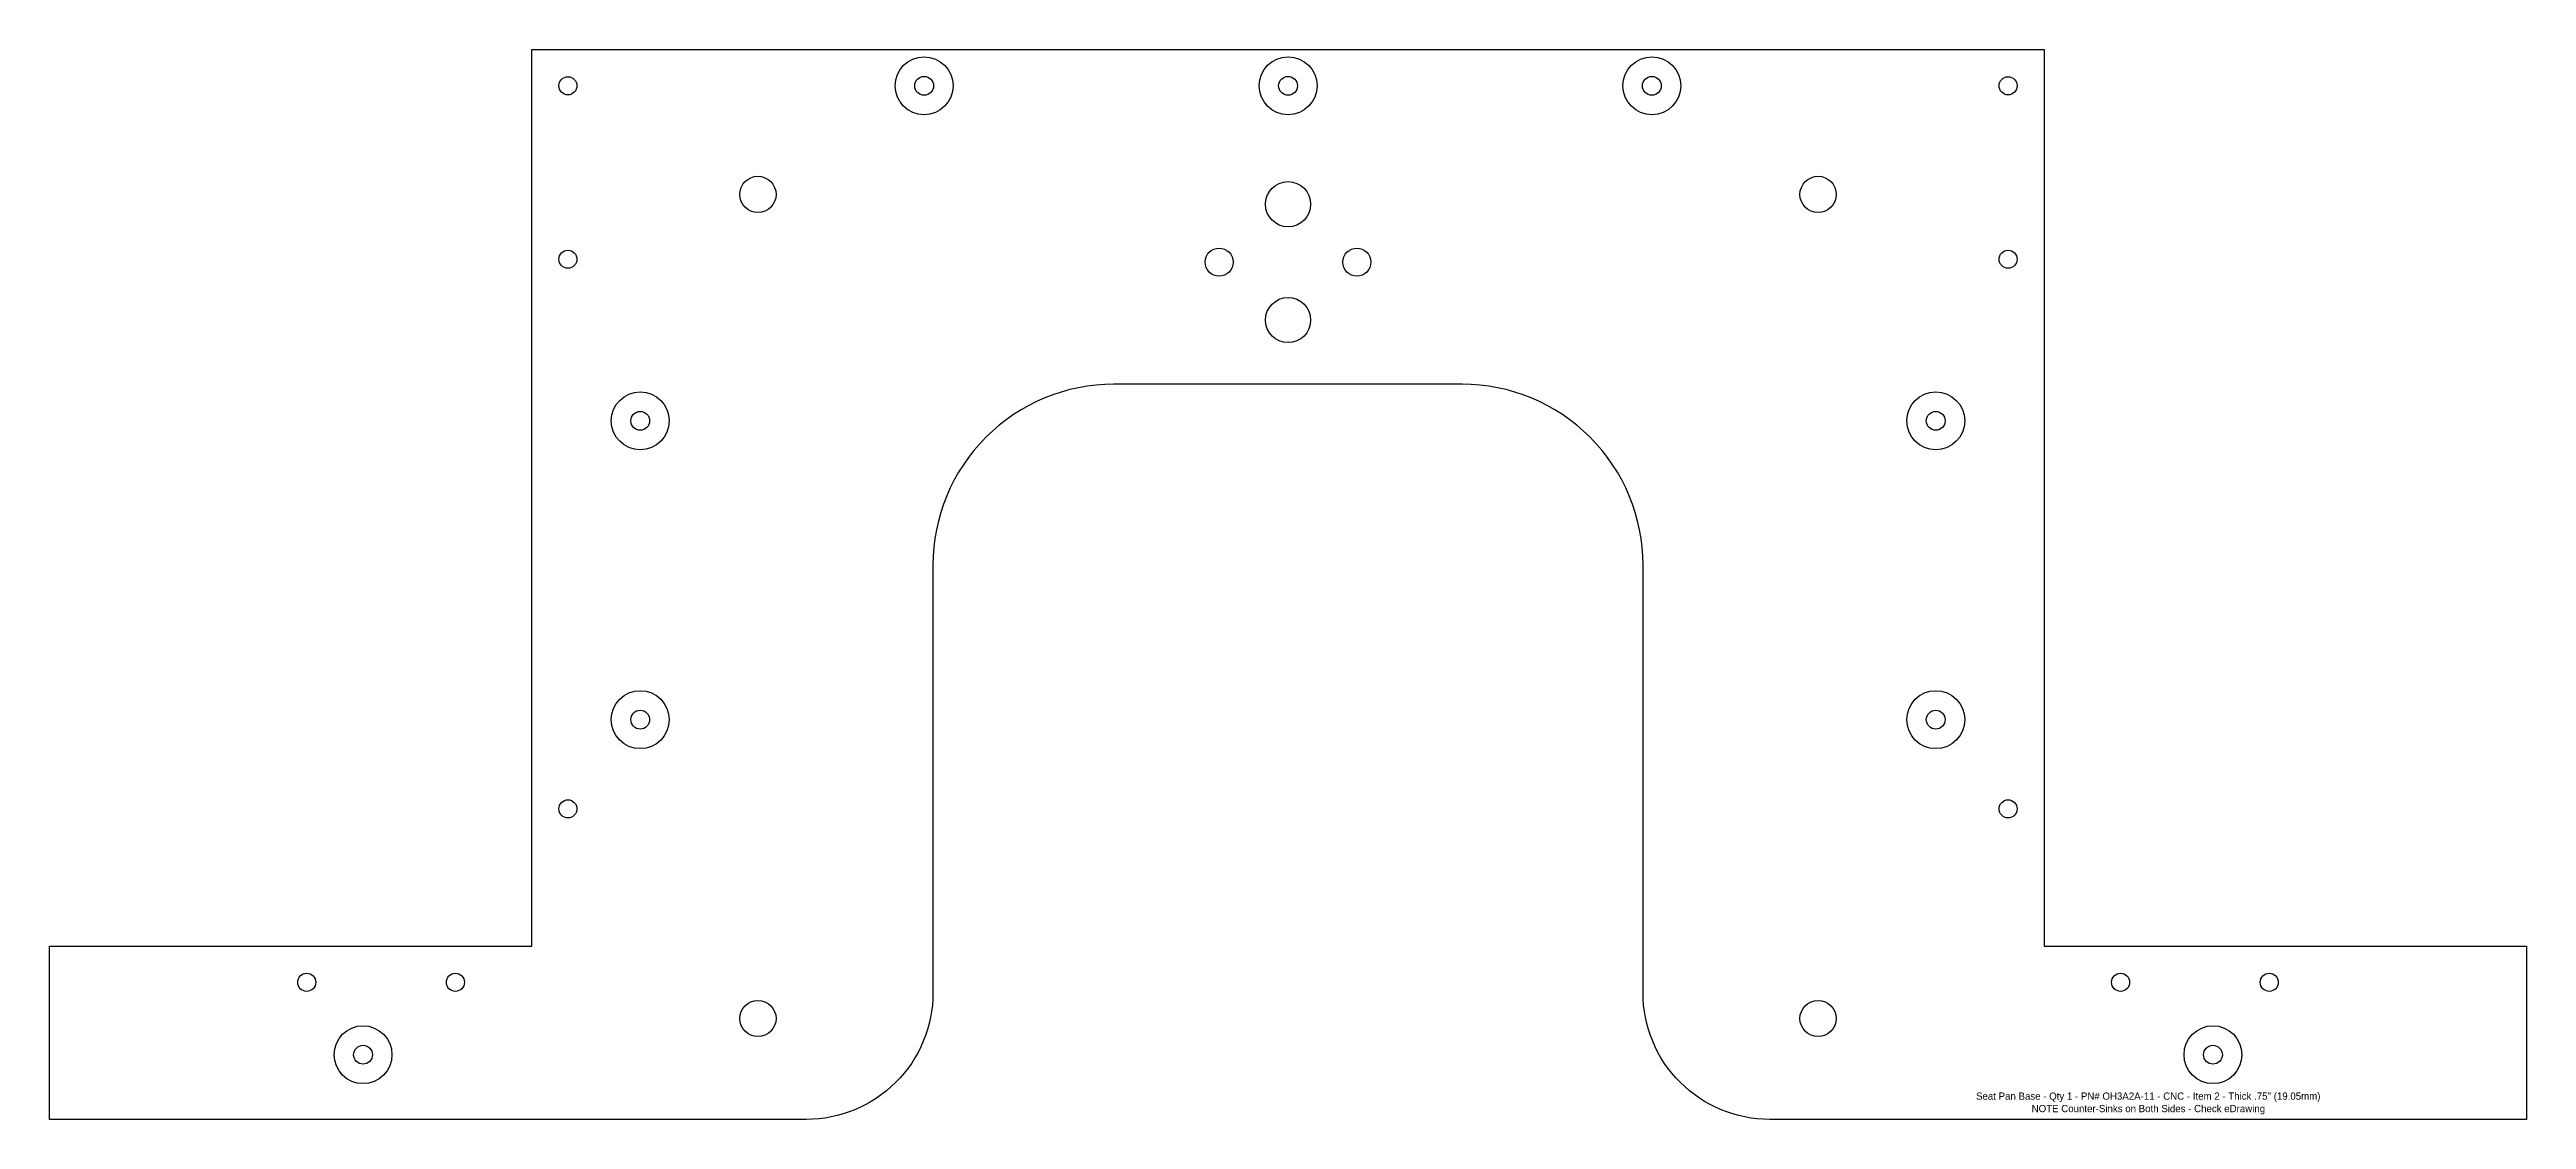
# Model space of a CAD drawing. Extents: x 2.1 to 19.3, y 2.2 to 9.6.
import ezdxf

# ---------------------------------------------------------------- set-up
doc = ezdxf.new("R2010")
doc.units = 0
doc.header["$MEASUREMENT"] = 0
doc.layers.get('0').update_dxf_attribs({"linetype": 'CONTINUOUS'})
doc.layers.add('Info', color=4, linetype='CONTINUOUS')
doc.styles.add('Annotative', font='txt')

msp = doc.modelspace()

# ---------------------------------------------------------------- linework, layer by layer
at = {"color": 7, "linetype": 'Continuous'}
msp.add_lwpolyline([(15.921, 9.571), (15.921, 3.379), (19.252, 3.379), (19.252, 2.182), (14.024, 2.182, -0.414214), (13.149, 3.057), (13.149, 6.01, 0.414214), (11.899, 7.26), (9.494, 7.26, 0.414214), (8.244, 6.01), (8.244, 3.057, -0.414214), (7.369, 2.182), (2.141, 2.182), (2.141, 3.379), (5.472, 3.379), (5.472, 9.571)], format="xyb", close=True, dxfattribs=at)
for centre, radius in [((8.183, 9.321), 0.2), ((10.697, 9.321), 0.2), ((13.21, 9.321), 0.2), ((5.722, 9.321), 0.0625), ((15.671, 9.321), 0.0625), ((7.035, 8.571), 0.125), ((10.697, 8.503), 0.156), ((14.358, 8.571), 0.125), ((5.722, 8.123), 0.0625), ((10.221, 8.103), 0.0968), ((11.172, 8.103), 0.0967), ((15.671, 8.123), 0.0625), ((10.697, 7.703), 0.156), ((6.222, 7.007), 0.2), ((15.171, 7.007), 0.2), ((6.222, 4.943), 0.2), ((15.171, 4.943), 0.2), ((5.722, 4.327), 0.0625), ((15.671, 4.327), 0.0625), ((3.918, 3.129), 0.0625), ((4.945, 3.129), 0.0625), ((16.448, 3.129), 0.0625), ((17.475, 3.129), 0.0625), ((7.035, 2.879), 0.125), ((14.358, 2.879), 0.125), ((4.307, 2.629), 0.2), ((17.086, 2.629), 0.2)]:
    msp.add_circle(centre, radius, dxfattribs=at)
at = {"linetype": 'Continuous'}
for centre in [(8.183, 9.321), (10.697, 9.321), (13.21, 9.321), (6.222, 7.007), (15.171, 7.007), (6.222, 4.943), (15.171, 4.943), (4.307, 2.629), (17.086, 2.629)]:
    msp.add_circle(centre, 0.065, dxfattribs=at)

# ---------------------------------------------------------------- texts
at = {"layer": 'Info', "insert": (16.639, 2.368), "char_height": 0.05, "attachment_point": 2, "style": 'Annotative'}
msp.add_mtext_dynamic_manual_height_columns('Seat Pan Base - Qty 1 - PN# OH3A2A-11 - CNC - Item 2 - Thick .75" (19.05mm)', width=5.31726, gutter_width=0.625, heights=[0.083], dxfattribs=at)
at = {"layer": 'Info', "color": 1, "insert": (16.64, 2.282), "char_height": 0.05, "attachment_point": 2, "style": 'Annotative'}
msp.add_mtext_dynamic_manual_height_columns('NOTE Counter-Sinks on Both Sides - Check eDrawing', width=2.72725, gutter_width=0.625, heights=[0.083], dxfattribs=at)

doc.saveas('drawing.dxf')
